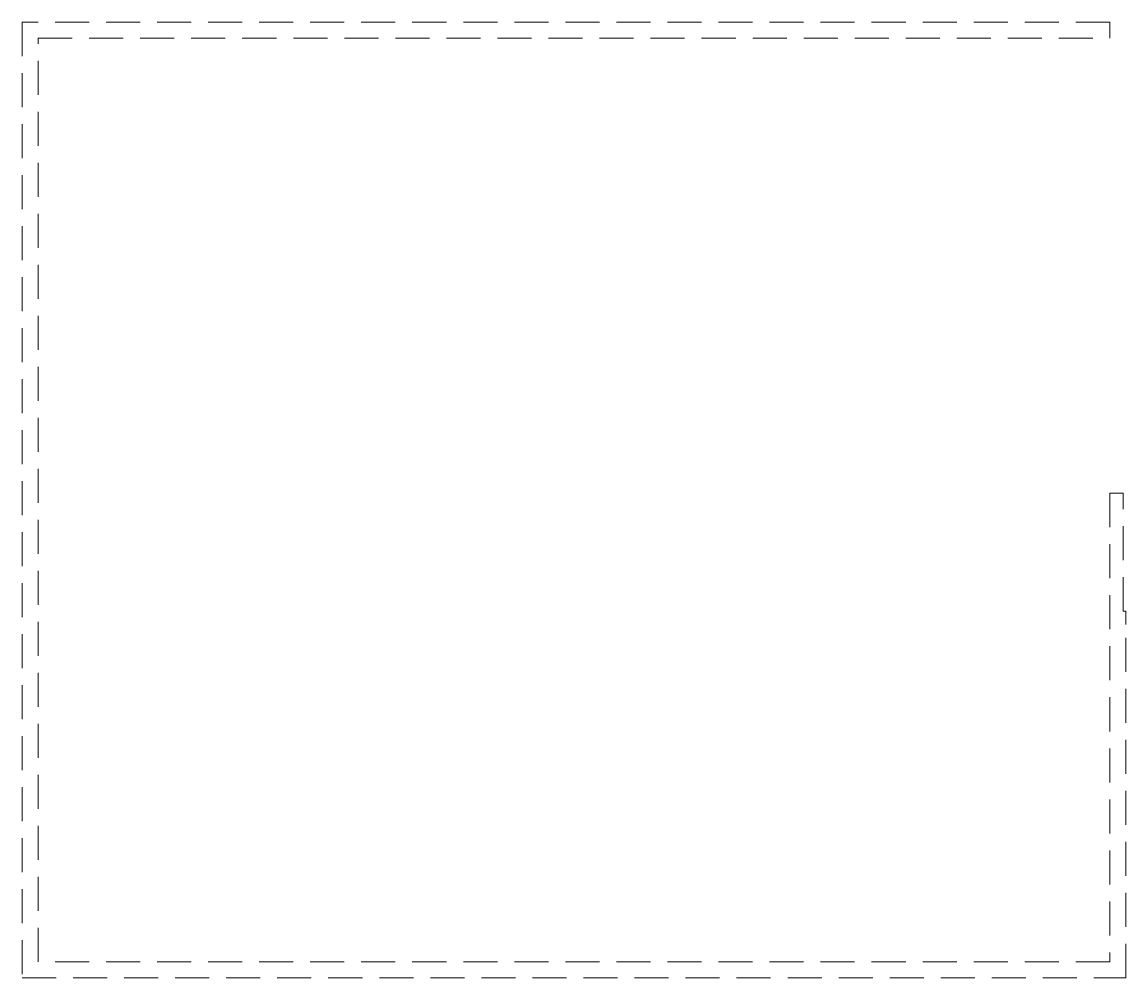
# Model space of a CAD drawing. Header units: millimetres. Extents: x 67000 to 87600, y 71650 to 89500.
import ezdxf

# ---------------------------------------------------------------- set-up
doc = ezdxf.new("R2010")
doc.units = ezdxf.units.MM
doc.linetypes.add('HIDDEN2', pattern=[4.7625, 3.175, -1.5875])
doc.layers.add('NDC_S_HIDDEN', color=8, linetype='HIDDEN2', lineweight=13)

msp = doc.modelspace()

# ---------------------------------------------------------------- linework, layer by layer
at = {"layer": 'NDC_S_HIDDEN', "color": 4, "ltscale": 200}
msp.add_lwpolyline([(67300, 89500), (67000, 89500), (67000, 71650), (87600, 71650), (87600, 78250), (87600, 78500), (87550, 78500), (87550, 80700), (87300, 80700), (87300, 71950), (67300, 71950), (67300, 89200), (87300, 89200), (87300, 89500), (67000, 89500)], dxfattribs=at)

doc.saveas('drawing.dxf')
